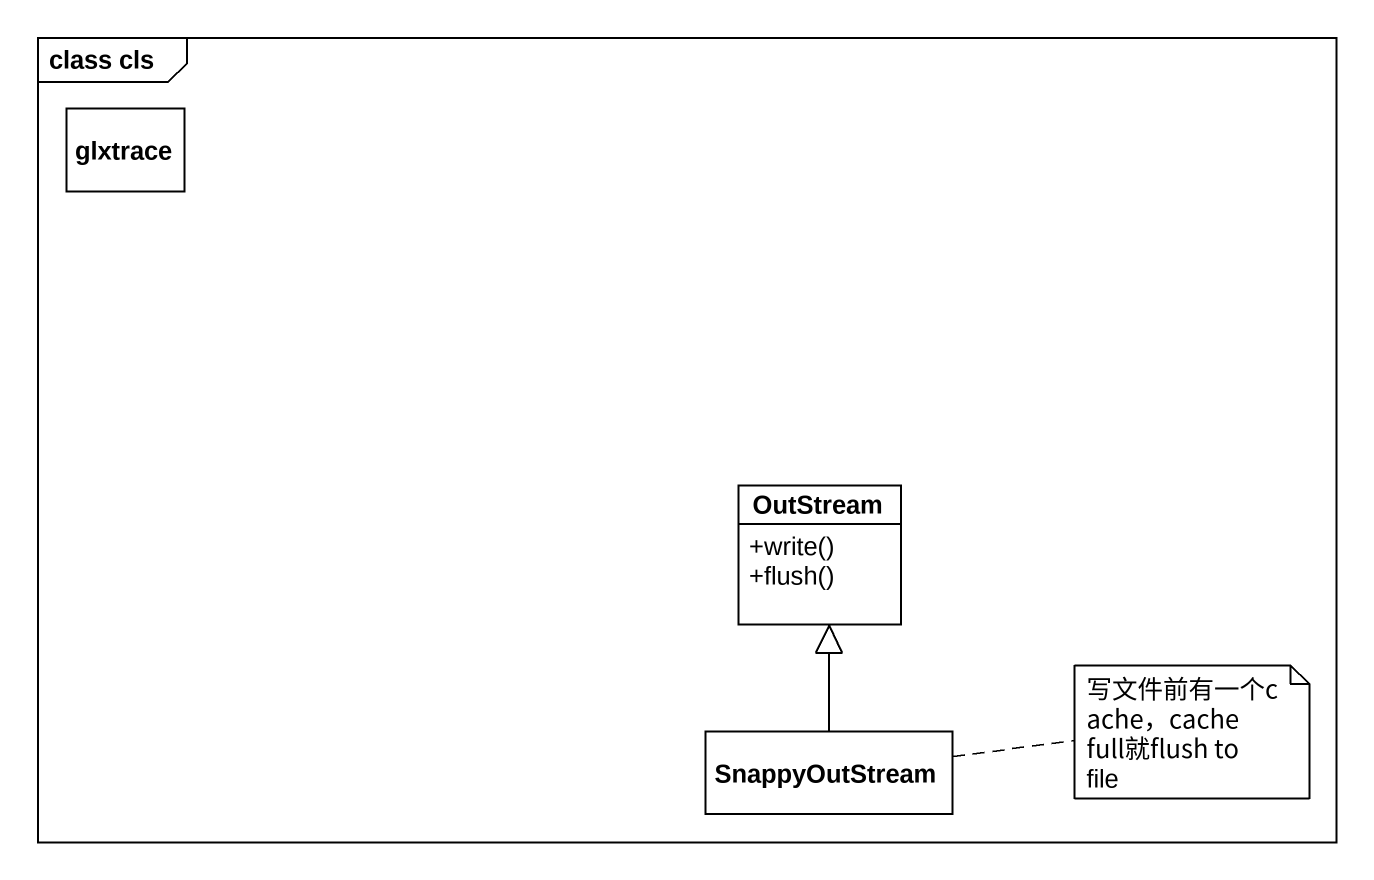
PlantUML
@startuml
mainframe class cls
hide circle
hide empty members
skinparam classAttributeIconSize 0
class glxtrace
class OutStream {
  +write()
  +flush()
}
class SnappyOutStream
SnappyOutStream -up-|> OutStream
note right of SnappyOutStream : 写文件前有一个cache，cache full就flush to file
@enduml
